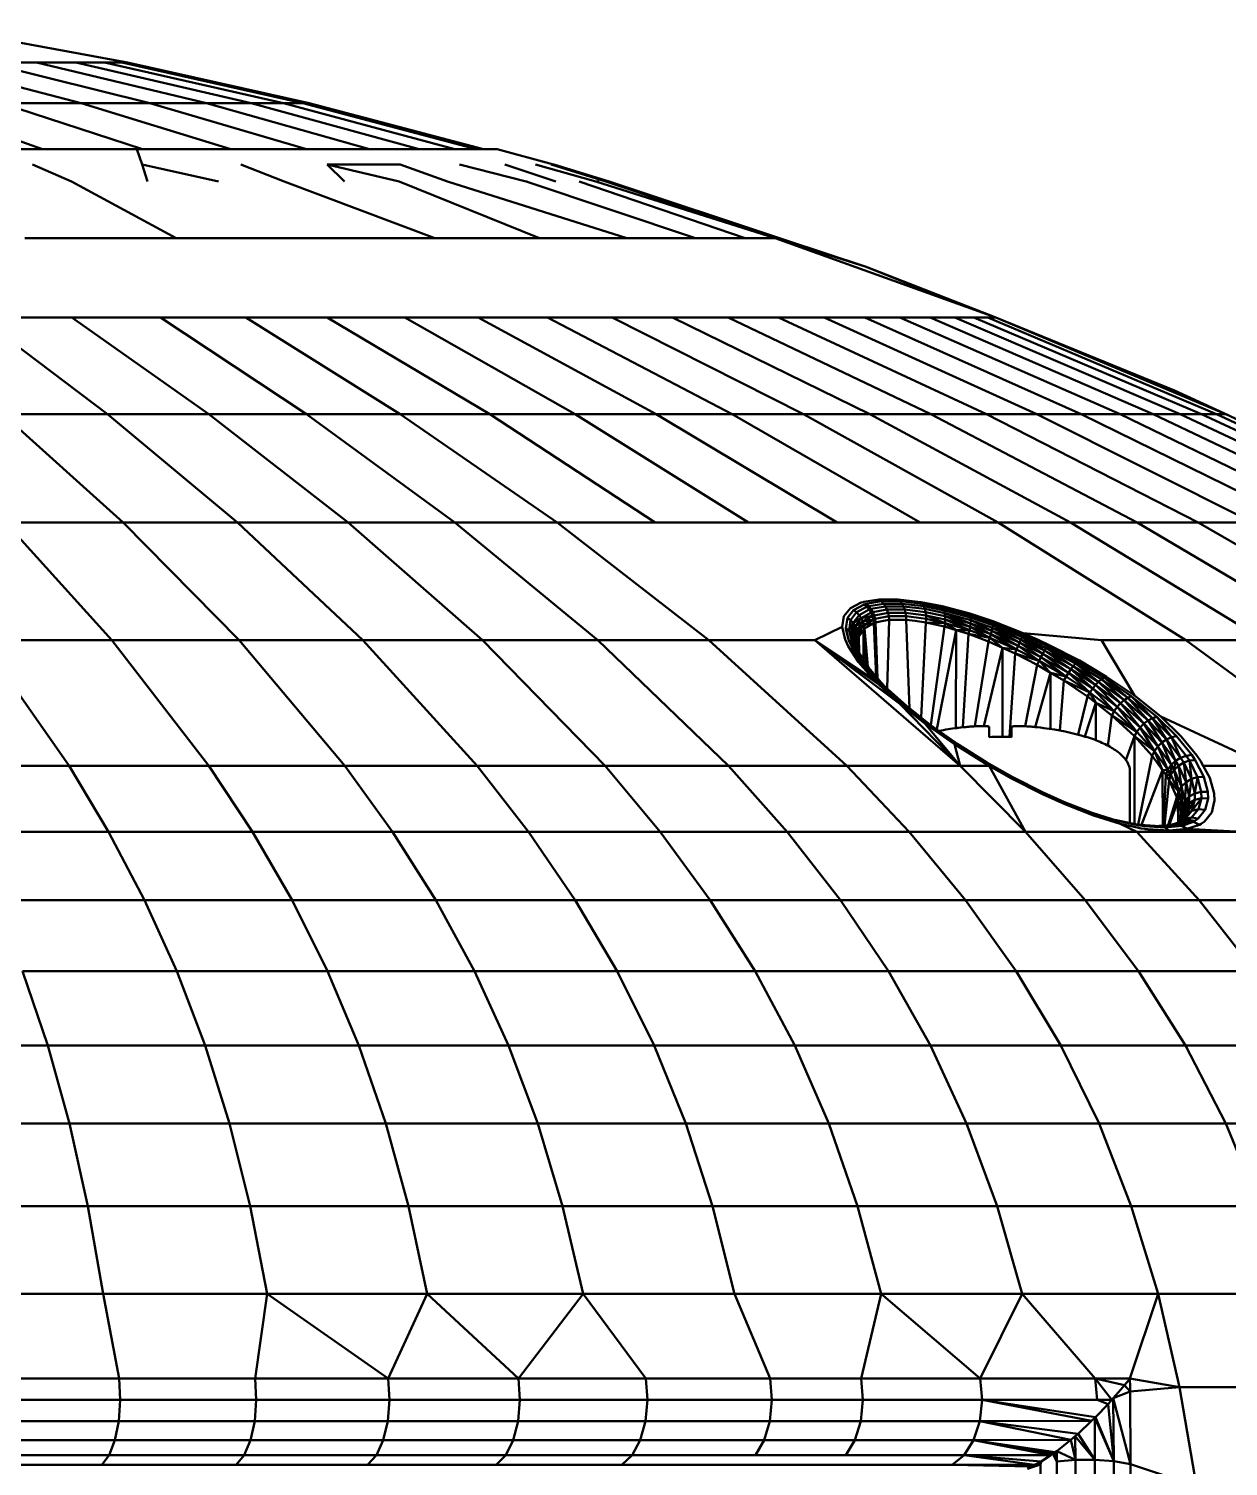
# Model space of a CAD drawing. Header units: millimetres. Extents: x -232 to 1390, y -69 to 653.
# Drawn here: x 197.39 to 223.31, y 518.32 to 549.37 of the extents above; entities that cross this region are included whole.
import ezdxf

# ---------------------------------------------------------------- set-up
doc = ezdxf.new("R2010")
doc.units = ezdxf.units.MM
doc.layers.add('Видимый контур (ГОСТ)', color=7, linetype='Continuous', lineweight=50)

msp = doc.modelspace()

# ---------------------------------------------------------------- linework, layer by layer
at = {"layer": 'Видимый контур (ГОСТ)'}
for p, q in [((199.52, 548.643), (195.562, 549.375)), ((198.52, 547.765), (195.148, 548.643)), ((196.461, 548.643), (197.551, 548.643)), ((200.001, 547.765), (196.461, 548.643)), ((197.551, 548.643), (198.407, 548.643)), ((201.229, 547.765), (197.551, 548.643)), ((198.407, 548.643), (199.024, 548.643)), ((202.194, 547.765), (198.407, 548.643)), ((199.024, 548.643), (199.396, 548.643)), ((202.89, 547.765), (199.024, 548.643)), ((199.52, 548.643), (199.396, 548.643)), ((203.309, 547.765), (199.396, 548.643)), ((203.449, 547.765), (199.52, 548.643)), ((197.685, 546.776), (194.851, 547.765)), ((196.799, 547.765), (199.844, 546.777)), ((198.52, 547.765), (196.799, 547.765)), ((200.001, 547.765), (198.52, 547.765)), ((198.52, 547.765), (201.751, 546.776)), ((200.001, 547.765), (203.392, 546.776)), ((201.229, 547.765), (200.001, 547.765)), ((202.194, 547.765), (201.229, 547.765)), ((204.753, 546.776), (201.229, 547.765)), ((202.89, 547.765), (202.194, 547.765)), ((202.194, 547.765), (205.823, 546.776)), ((202.89, 547.765), (206.593, 546.776)), ((203.309, 547.765), (202.89, 547.765)), ((203.449, 547.765), (203.309, 547.765)), ((207.058, 546.776), (203.309, 547.765)), ((207.213, 546.776), (203.449, 547.765)), ((198.629, 546.776), (197.153, 546.777)), ((198.885, 546.776), (198.629, 546.776)), ((199.723, 546.777), (198.885, 546.776)), ((199.819, 546.777), (199.723, 546.777)), ((199.723, 546.777), (199.835, 546.443)), ((200.959, 546.776), (199.819, 546.777)), ((201.019, 546.776), (200.959, 546.776)), ((202.206, 546.776), (201.019, 546.776)), ((202.521, 546.776), (202.206, 546.776)), ((202.763, 546.776), (202.521, 546.776)), ((203.063, 546.776), (202.763, 546.776)), ((204.049, 546.776), (203.063, 546.776)), ((204.286, 546.776), (204.049, 546.776)), ((204.67, 546.776), (204.286, 546.776)), ((204.915, 546.776), (204.67, 546.776)), ((205.512, 546.776), (204.915, 546.776)), ((205.537, 546.776), (205.512, 546.776)), ((206.162, 546.776), (205.537, 546.776)), ((206.237, 546.776), (206.162, 546.776)), ((206.475, 546.776), (206.237, 546.776)), ((206.685, 546.776), (206.475, 546.776)), ((207.008, 546.776), (206.685, 546.776)), ((207.121, 546.776), (207.008, 546.776)), ((207.177, 546.776), (207.121, 546.776)), ((207.304, 546.776), (207.177, 546.776)), ((207.46, 546.776), (207.304, 546.776)), ((207.446, 546.776), (207.447, 546.776)), ((207.471, 546.776), (207.46, 546.776)), ((207.511, 546.776), (207.471, 546.776)), ((208.727, 546.443), (207.511, 546.776)), ((198.308, 546.074), (197.468, 546.443)), ((199.954, 546.074), (199.835, 546.443)), ((199.835, 546.443), (201.49, 546.074)), ((202.91, 546.074), (201.971, 546.443)), ((204.212, 546.074), (203.838, 546.443)), ((205.413, 546.443), (203.838, 546.443)), ((203.838, 546.443), (205.389, 546.074)), ((206.436, 546.074), (205.413, 546.443)), ((208.134, 546.074), (206.693, 546.443)), ((208.776, 546.074), (207.674, 546.443)), ((209.639, 546.074), (208.34, 546.443)), ((209.856, 546.074), (208.678, 546.443)), ((208.735, 546.441), (208.678, 546.443)), ((208.735, 546.441), (208.727, 546.443)), ((209.929, 546.074), (208.735, 546.441)), ((198.308, 546.074), (200.573, 544.85)), ((206.161, 544.85), (202.91, 546.074)), ((205.389, 546.074), (208.428, 544.85)), ((210.314, 544.85), (206.436, 546.074)), ((211.8, 544.85), (208.134, 546.074)), ((208.155, 546.074), (208.134, 546.074)), ((209.279, 546.074), (212.871, 544.85)), ((213.518, 544.85), (209.639, 546.074)), ((209.714, 546.074), (209.639, 546.074)), ((209.856, 546.074), (213.518, 544.85)), ((213.723, 544.816), (209.868, 546.074)), ((209.929, 546.074), (209.868, 546.074)), ((213.723, 544.816), (209.929, 546.074)), ((200.573, 544.85), (197.305, 544.85)), ((203.534, 544.85), (200.573, 544.85)), ((206.161, 544.85), (203.534, 544.85)), ((208.428, 544.85), (206.161, 544.85)), ((210.314, 544.85), (208.428, 544.85)), ((211.8, 544.85), (210.314, 544.85)), ((212.871, 544.85), (211.8, 544.85)), ((213.518, 544.85), (212.871, 544.85)), ((215.485, 544.232), (213.518, 544.85)), ((218.29, 543.136), (213.518, 544.85)), ((215.485, 544.232), (213.723, 544.816)), ((217.603, 543.383), (215.485, 544.232)), ((215.485, 544.232), (218.29, 543.136)), ((199.089, 541.051), (196.327, 543.136)), ((198.316, 543.136), (196.327, 543.136)), ((200.233, 543.136), (198.316, 543.136)), ((201.277, 541.051), (198.316, 543.136)), ((200.233, 543.136), (202.075, 543.136)), ((203.387, 541.051), (200.233, 543.136)), ((205.413, 541.051), (202.075, 543.136)), ((203.836, 543.136), (202.075, 543.136)), ((205.513, 543.136), (203.836, 543.136)), ((207.352, 541.051), (203.836, 543.136)), ((207.102, 543.136), (205.513, 543.136)), ((209.197, 541.051), (205.513, 543.136)), ((210.945, 541.051), (207.102, 543.136)), ((207.102, 543.136), (208.598, 543.136)), ((212.591, 541.051), (208.598, 543.136)), ((208.598, 543.136), (209.999, 543.136)), ((214.132, 541.051), (209.999, 543.136)), ((211.3, 543.136), (209.999, 543.136)), ((212.499, 543.136), (211.3, 543.136)), ((215.564, 541.051), (211.3, 543.136)), ((216.883, 541.051), (212.499, 543.136)), ((212.499, 543.136), (213.592, 543.136)), ((218.086, 541.051), (213.592, 543.136)), ((213.592, 543.136), (214.578, 543.136)), ((215.453, 543.136), (214.578, 543.136)), ((219.171, 541.051), (214.578, 543.136)), ((216.216, 543.136), (215.453, 543.136)), ((220.134, 541.051), (215.453, 543.136)), ((220.973, 541.051), (216.216, 543.136)), ((216.216, 543.136), (216.865, 543.136)), ((221.687, 541.051), (216.865, 543.136)), ((216.865, 543.136), (217.398, 543.136)), ((222.274, 541.051), (217.398, 543.136)), ((217.814, 543.136), (217.398, 543.136)), ((218.111, 543.136), (217.814, 543.136)), ((222.731, 541.051), (217.814, 543.136)), ((218.111, 543.136), (218.29, 543.136)), ((223.059, 541.051), (218.111, 543.136)), ((222.149, 541.561), (218.29, 543.136)), ((218.29, 543.136), (223.256, 541.051)), ((218.29, 543.136), (218.29, 543.136)), ((218.29, 543.136), (218.29, 543.136)), ((223.31, 541.027), (222.149, 541.561)), ((199.428, 538.705), (196.828, 541.051)), ((196.828, 541.051), (199.089, 541.051)), ((201.899, 538.705), (199.089, 541.051)), ((201.277, 541.051), (199.089, 541.051)), ((203.387, 541.051), (201.277, 541.051)), ((204.29, 538.705), (201.277, 541.051)), ((206.595, 538.705), (203.387, 541.051)), ((203.387, 541.051), (205.413, 541.051)), ((205.413, 541.051), (207.352, 541.051)), ((208.81, 538.705), (205.413, 541.051)), ((210.928, 538.705), (207.352, 541.051)), ((209.197, 541.051), (207.352, 541.051)), ((210.945, 541.051), (209.197, 541.051)), ((212.945, 538.705), (209.197, 541.051)), ((214.855, 538.705), (210.945, 541.051)), ((210.945, 541.051), (212.591, 541.051)), ((216.654, 538.705), (212.591, 541.051)), ((212.591, 541.051), (214.132, 541.051)), ((218.338, 538.705), (214.132, 541.051)), ((215.564, 541.051), (214.132, 541.051)), ((216.883, 541.051), (215.564, 541.051)), ((219.902, 538.705), (215.564, 541.051)), ((221.344, 538.705), (216.883, 541.051)), ((216.883, 541.051), (218.086, 541.051)), ((218.086, 541.051), (219.171, 541.051)), ((222.659, 538.705), (218.086, 541.051)), ((223.844, 538.705), (219.171, 541.051)), ((220.134, 541.051), (219.171, 541.051)), ((220.973, 541.051), (220.134, 541.051)), ((224.896, 538.705), (220.134, 541.051)), ((225.814, 538.705), (220.973, 541.051)), ((220.973, 541.051), (221.687, 541.051)), ((226.594, 538.705), (221.687, 541.051)), ((221.687, 541.051), (222.274, 541.051)), ((227.235, 538.705), (222.274, 541.051)), ((222.731, 541.051), (222.274, 541.051)), ((223.059, 541.051), (222.731, 541.051)), ((227.734, 538.705), (222.731, 541.051)), ((228.092, 538.705), (223.059, 541.051)), ((223.059, 541.051), (223.256, 541.051)), ((223.256, 541.051), (228.307, 538.705)), ((223.31, 541.027), (223.256, 541.051)), ((223.31, 541.027), (223.31, 541.027)), ((199.182, 536.165), (196.884, 538.705)), ((196.884, 538.705), (199.428, 538.705)), ((201.935, 536.165), (199.428, 538.705)), ((199.428, 538.705), (201.899, 538.705)), ((204.608, 536.165), (201.899, 538.705)), ((204.29, 538.705), (201.899, 538.705)), ((206.595, 538.705), (204.29, 538.705)), ((207.194, 536.165), (204.29, 538.705)), ((209.688, 536.165), (206.595, 538.705)), ((206.595, 538.705), (208.81, 538.705)), ((212.084, 536.165), (208.81, 538.705)), ((208.81, 538.705), (210.928, 538.705)), ((212.945, 538.705), (210.928, 538.705)), ((214.855, 538.705), (212.945, 538.705)), ((214.855, 538.705), (216.654, 538.705)), ((216.654, 538.705), (218.338, 538.705)), ((222.391, 536.165), (218.338, 538.705)), ((219.902, 538.705), (218.338, 538.705)), ((221.344, 538.705), (219.902, 538.705)), ((224.084, 536.165), (219.902, 538.705)), ((225.643, 536.165), (221.344, 538.705)), ((221.344, 538.705), (222.659, 538.705)), ((227.066, 536.165), (222.659, 538.705)), ((222.659, 538.705), (223.844, 538.705)), ((215.379, 536.977), (215.143, 536.856)), ((215.213, 536.817), (215.442, 536.937)), ((215.421, 536.99), (215.379, 536.977)), ((215.433, 536.992), (215.421, 536.99)), ((215.758, 537.047), (215.433, 536.992)), ((215.442, 536.937), (215.483, 536.949)), ((215.442, 536.937), (215.499, 536.886)), ((215.483, 536.949), (215.812, 537.006)), ((215.483, 536.949), (215.539, 536.899)), ((215.539, 536.899), (215.86, 536.955)), ((216.178, 537.048), (215.758, 537.047)), ((215.812, 537.006), (215.86, 536.955)), ((215.812, 537.006), (216.222, 537.006)), ((215.86, 536.955), (215.901, 536.896)), ((215.86, 536.955), (216.261, 536.955)), ((216.667, 536.991), (216.178, 537.048)), ((216.222, 537.006), (216.261, 536.955)), ((216.222, 537.006), (216.701, 536.951)), ((216.261, 536.955), (216.294, 536.896)), ((216.261, 536.955), (216.73, 536.9)), ((217.129, 536.9), (216.667, 536.991)), ((216.701, 536.951), (216.73, 536.9)), ((216.701, 536.951), (217.154, 536.86)), ((215.004, 536.683), (214.964, 536.455)), ((215.143, 536.856), (215.004, 536.683)), ((215.043, 536.42), (215.079, 536.646)), ((215.079, 536.646), (215.213, 536.817)), ((215.079, 536.646), (215.147, 536.598)), ((215.147, 536.598), (215.276, 536.768)), ((215.206, 536.539), (215.331, 536.709)), ((215.377, 536.643), (215.206, 536.539)), ((215.213, 536.817), (215.276, 536.768)), ((215.254, 536.473), (215.377, 536.643)), ((215.276, 536.768), (215.499, 536.886)), ((215.276, 536.768), (215.331, 536.709)), ((215.331, 536.709), (215.548, 536.827)), ((215.331, 536.709), (215.377, 536.643)), ((215.377, 536.643), (215.59, 536.761)), ((215.621, 536.689), (215.377, 536.643)), ((215.377, 536.643), (215.412, 536.57)), ((215.412, 536.57), (215.621, 536.689)), ((215.499, 536.886), (215.539, 536.899)), ((215.499, 536.886), (215.548, 536.827)), ((215.539, 536.899), (215.587, 536.84)), ((215.548, 536.827), (215.587, 536.84)), ((215.548, 536.827), (215.59, 536.761)), ((215.587, 536.84), (215.901, 536.896)), ((215.587, 536.84), (215.628, 536.774)), ((215.59, 536.761), (215.628, 536.774)), ((215.59, 536.761), (215.621, 536.689)), ((215.621, 536.689), (215.659, 536.702)), ((215.621, 536.689), (215.643, 536.614)), ((215.628, 536.774), (215.935, 536.829)), ((215.628, 536.774), (215.659, 536.702)), ((215.643, 536.614), (215.68, 536.626)), ((215.659, 536.702), (215.96, 536.758)), ((215.659, 536.702), (215.68, 536.626)), ((215.977, 536.683), (215.68, 536.626)), ((215.68, 536.626), (215.69, 536.549)), ((215.901, 536.896), (215.935, 536.829)), ((215.901, 536.896), (216.294, 536.896)), ((215.935, 536.829), (216.32, 536.83)), ((215.935, 536.829), (215.96, 536.758)), ((215.96, 536.758), (215.977, 536.683)), ((215.96, 536.758), (216.338, 536.758)), ((215.977, 536.683), (215.984, 536.606)), ((215.977, 536.683), (216.348, 536.683)), ((216.294, 536.896), (216.32, 536.83)), ((216.294, 536.896), (216.753, 536.841)), ((216.32, 536.83), (216.338, 536.758)), ((216.32, 536.83), (216.769, 536.775)), ((216.338, 536.758), (216.348, 536.683)), ((216.338, 536.758), (216.778, 536.703)), ((216.781, 536.628), (216.348, 536.683)), ((216.348, 536.683), (216.35, 536.606)), ((216.73, 536.9), (216.753, 536.841)), ((216.73, 536.9), (217.173, 536.81)), ((216.753, 536.841), (216.769, 536.775)), ((216.753, 536.841), (217.186, 536.751)), ((216.769, 536.775), (216.778, 536.703)), ((216.769, 536.775), (217.194, 536.685)), ((216.781, 536.628), (216.776, 536.55)), ((216.778, 536.703), (216.781, 536.628)), ((217.19, 536.537), (216.778, 536.703)), ((216.778, 536.703), (217.195, 536.613)), ((217.19, 536.537), (216.781, 536.628)), ((217.723, 536.74), (217.129, 536.9)), ((217.154, 536.86), (217.173, 536.81)), ((217.154, 536.86), (217.736, 536.702)), ((217.173, 536.81), (217.186, 536.751)), ((217.173, 536.81), (217.743, 536.653)), ((217.186, 536.751), (217.194, 536.685)), ((217.74, 536.528), (217.186, 536.751)), ((217.186, 536.751), (217.744, 536.595)), ((217.194, 536.685), (217.195, 536.613)), ((217.73, 536.456), (217.194, 536.685)), ((217.194, 536.685), (217.74, 536.528)), ((217.896, 536.682), (217.723, 536.74)), ((217.736, 536.702), (217.743, 536.653)), ((217.736, 536.702), (218.225, 536.538)), ((217.743, 536.653), (217.744, 536.595)), ((217.743, 536.653), (218.221, 536.491)), ((218.223, 536.574), (217.896, 536.682)), ((214.964, 536.455), (214.375, 536.165)), ((214.964, 536.455), (215.029, 536.181)), ((215.11, 536.15), (215.043, 536.42)), ((215.043, 536.42), (215.114, 536.374)), ((215.114, 536.374), (215.147, 536.598)), ((215.206, 536.539), (215.114, 536.374)), ((215.183, 536.106), (215.114, 536.374)), ((215.114, 536.374), (215.175, 536.316)), ((215.147, 536.598), (215.206, 536.539)), ((215.175, 536.316), (215.206, 536.539)), ((215.254, 536.473), (215.175, 536.316)), ((215.244, 536.049), (215.175, 536.316)), ((215.175, 536.316), (215.183, 536.106)), ((215.175, 536.316), (215.225, 536.25)), ((215.206, 536.539), (215.254, 536.473)), ((215.225, 536.25), (215.254, 536.473)), ((215.291, 536.4), (215.225, 536.25)), ((215.412, 536.57), (215.254, 536.473)), ((215.254, 536.473), (215.291, 536.4)), ((215.261, 536.176), (215.291, 536.4)), ((215.315, 536.323), (215.261, 536.176)), ((215.283, 536.097), (215.315, 536.323)), ((215.291, 536.4), (215.412, 536.57)), ((215.436, 536.494), (215.291, 536.4)), ((215.291, 536.4), (215.315, 536.323)), ((215.436, 536.494), (215.315, 536.323)), ((215.426, 536.385), (215.315, 536.323)), ((215.315, 536.323), (215.325, 536.244)), ((215.426, 536.385), (215.325, 536.244)), ((215.643, 536.614), (215.412, 536.57)), ((215.412, 536.57), (215.436, 536.494)), ((215.425, 535.739), (215.426, 536.385)), ((215.447, 536.416), (215.426, 536.385)), ((215.426, 536.385), (215.495, 535.631)), ((215.436, 536.494), (215.643, 536.614)), ((215.653, 536.536), (215.436, 536.494)), ((215.436, 536.494), (215.447, 536.416)), ((215.653, 536.536), (215.447, 536.416)), ((215.518, 535.595), (215.447, 536.416)), ((215.643, 536.614), (215.653, 536.536)), ((215.69, 536.549), (215.653, 536.536)), ((215.7, 535.379), (215.653, 536.536)), ((215.856, 536.581), (215.69, 536.549)), ((215.69, 536.549), (215.73, 535.346)), ((215.984, 536.606), (215.856, 536.581)), ((215.984, 536.606), (215.941, 535.119)), ((216.35, 536.606), (215.984, 536.606)), ((216.424, 534.691), (216.35, 536.606)), ((216.542, 536.581), (216.35, 536.606)), ((216.776, 536.55), (216.542, 536.581)), ((216.776, 536.55), (216.672, 534.495)), ((217.178, 536.459), (216.776, 536.55)), ((216.776, 536.55), (217.19, 536.537)), ((216.884, 534.329), (217.178, 536.459)), ((217.427, 536.382), (217.01, 534.241)), ((217.19, 536.537), (217.178, 536.459)), ((217.427, 536.382), (217.178, 536.459)), ((217.195, 536.613), (217.19, 536.537)), ((217.716, 536.379), (217.19, 536.537)), ((217.19, 536.537), (217.427, 536.382)), ((217.716, 536.379), (217.195, 536.613)), ((217.195, 536.613), (217.73, 536.456)), ((217.425, 534.266), (217.427, 536.382)), ((217.696, 536.3), (217.427, 536.382)), ((217.427, 536.382), (217.716, 536.379)), ((217.716, 536.379), (217.696, 536.3)), ((217.73, 536.456), (217.716, 536.379)), ((218.157, 536.215), (217.716, 536.379)), ((217.74, 536.528), (217.73, 536.456)), ((218.157, 536.215), (217.73, 536.456)), ((217.73, 536.456), (218.18, 536.293)), ((217.744, 536.595), (217.74, 536.528)), ((218.18, 536.293), (217.74, 536.528)), ((217.74, 536.528), (218.198, 536.367)), ((218.198, 536.367), (217.744, 536.595)), ((217.744, 536.595), (218.212, 536.433)), ((218.198, 536.367), (218.18, 536.293)), ((218.212, 536.433), (218.198, 536.367)), ((218.77, 536.042), (218.198, 536.367)), ((218.198, 536.367), (218.8, 536.116)), ((218.221, 536.491), (218.212, 536.433)), ((218.8, 536.116), (218.212, 536.433)), ((218.212, 536.433), (218.827, 536.182)), ((218.225, 536.538), (218.221, 536.491)), ((218.827, 536.182), (218.221, 536.491)), ((218.221, 536.491), (218.85, 536.239)), ((218.879, 536.318), (218.223, 536.574)), ((218.225, 536.538), (218.867, 536.285)), ((219.218, 536.164), (218.879, 536.318)), ((218.879, 536.318), (220.57, 536.165)), ((199.182, 536.165), (196.356, 536.165)), ((198.257, 533.453), (196.356, 536.165)), ((201.278, 533.453), (199.182, 536.165)), ((199.182, 536.165), (201.935, 536.165)), ((204.22, 533.453), (201.935, 536.165)), ((201.935, 536.165), (204.608, 536.165)), ((207.078, 533.453), (204.608, 536.165)), ((207.194, 536.165), (204.608, 536.165)), ((209.688, 536.165), (207.194, 536.165)), ((209.843, 533.453), (207.194, 536.165)), ((212.509, 533.453), (209.688, 536.165)), ((209.688, 536.165), (212.084, 536.165)), ((212.084, 536.165), (214.375, 536.165)), ((215.07, 533.453), (212.084, 536.165)), ((217.519, 533.453), (214.375, 536.165)), ((214.375, 536.165), (215.759, 535.206)), ((215.644, 535.321), (214.375, 536.165)), ((216.214, 534.793), (214.375, 536.165)), ((215.029, 536.181), (215.037, 536.165)), ((215.037, 536.165), (215.097, 536.034)), ((215.097, 536.034), (215.321, 535.693)), ((215.179, 536.005), (215.11, 536.15)), ((215.11, 536.15), (215.183, 536.106)), ((215.402, 535.669), (215.179, 536.005)), ((215.179, 536.005), (215.252, 535.962)), ((215.252, 535.962), (215.183, 536.106)), ((215.183, 536.106), (215.244, 536.049)), ((215.293, 535.982), (215.225, 536.25)), ((215.225, 536.25), (215.244, 536.049)), ((215.225, 536.25), (215.261, 536.176)), ((215.313, 535.906), (215.244, 536.049)), ((215.244, 536.049), (215.293, 535.982)), ((215.325, 535.913), (215.261, 536.176)), ((215.261, 536.176), (215.293, 535.982)), ((215.261, 536.176), (215.283, 536.097)), ((215.325, 536.244), (215.283, 536.097)), ((215.283, 536.097), (215.326, 535.913)), ((215.325, 536.244), (215.295, 536.047)), ((215.325, 536.244), (215.333, 535.897)), ((217.696, 536.3), (217.574, 534.284)), ((218.131, 536.135), (217.696, 536.3)), ((217.696, 536.3), (218.157, 536.215)), ((217.832, 534.306), (218.131, 536.135)), ((218.433, 536), (218.027, 534.311)), ((218.157, 536.215), (218.131, 536.135)), ((218.433, 536), (218.131, 536.135)), ((218.18, 536.293), (218.157, 536.215)), ((218.433, 536), (218.157, 536.215)), ((218.737, 535.962), (218.157, 536.215)), ((218.737, 535.962), (218.18, 536.293)), ((218.18, 536.293), (218.77, 536.042)), ((218.433, 534.078), (218.433, 536)), ((218.702, 535.88), (218.433, 536)), ((218.433, 536), (218.737, 535.962)), ((218.77, 536.042), (218.737, 535.962)), ((218.8, 536.116), (218.77, 536.042)), ((219.221, 535.717), (218.77, 536.042)), ((218.77, 536.042), (219.262, 535.798)), ((218.827, 536.182), (218.8, 536.116)), ((219.262, 535.798), (218.8, 536.116)), ((218.8, 536.116), (219.303, 535.873)), ((218.85, 536.239), (218.827, 536.182)), ((219.303, 535.873), (218.827, 536.182)), ((218.827, 536.182), (219.341, 535.94)), ((218.867, 536.285), (218.85, 536.239)), ((219.341, 535.94), (218.85, 536.239)), ((218.85, 536.239), (219.375, 535.996)), ((218.867, 536.285), (219.405, 536.04)), ((219.428, 536.069), (219.218, 536.164)), ((219.375, 535.996), (219.341, 535.94)), ((219.405, 536.04), (219.375, 535.996)), ((219.96, 535.606), (219.375, 535.996)), ((219.375, 535.996), (220.009, 535.661)), ((220.009, 535.661), (219.405, 536.04)), ((219.405, 536.04), (220.054, 535.702)), ((220.093, 535.726), (219.428, 536.069)), ((220.57, 536.165), (222.391, 536.165)), ((220.57, 536.165), (221.282, 534.97)), ((226.088, 533.453), (222.391, 536.165)), ((224.084, 536.165), (222.391, 536.165)), ((215.473, 535.629), (215.252, 535.962)), ((215.252, 535.962), (215.402, 535.669)), ((215.252, 535.962), (215.313, 535.906)), ((215.36, 535.839), (215.293, 535.982)), ((215.293, 535.982), (215.313, 535.906)), ((215.532, 535.574), (215.313, 535.906)), ((215.313, 535.906), (215.473, 535.629)), ((215.313, 535.906), (215.36, 535.839)), ((215.321, 535.693), (215.644, 535.321)), ((215.36, 535.839), (215.532, 535.574)), ((218.702, 535.88), (218.583, 534.076)), ((218.737, 535.962), (218.702, 535.88)), ((219.18, 535.634), (218.702, 535.88)), ((218.702, 535.88), (219.221, 535.717)), ((219.221, 535.717), (218.737, 535.962)), ((219.221, 535.717), (219.18, 535.634)), ((219.262, 535.798), (219.221, 535.717)), ((219.47, 535.463), (219.221, 535.717)), ((219.806, 535.379), (219.221, 535.717)), ((219.303, 535.873), (219.262, 535.798)), ((219.806, 535.379), (219.262, 535.798)), ((219.262, 535.798), (219.856, 535.462)), ((219.341, 535.94), (219.303, 535.873)), ((219.856, 535.462), (219.303, 535.873)), ((219.303, 535.873), (219.908, 535.539)), ((219.908, 535.539), (219.341, 535.94)), ((219.341, 535.94), (219.96, 535.606)), ((220.054, 535.702), (220.009, 535.661)), ((220.054, 535.702), (220.629, 535.358)), ((220.682, 535.378), (220.093, 535.726)), ((215.724, 535.302), (215.402, 535.669)), ((215.402, 535.669), (215.473, 535.629)), ((215.792, 535.266), (215.473, 535.629)), ((215.473, 535.629), (215.724, 535.302)), ((215.473, 535.629), (215.532, 535.574)), ((215.845, 535.212), (215.532, 535.574)), ((215.532, 535.574), (215.792, 535.266)), ((218.922, 534.307), (219.18, 535.634)), ((219.47, 535.463), (219.138, 534.29)), ((219.47, 535.463), (219.18, 535.634)), ((219.471, 534.248), (219.47, 535.463)), ((219.759, 535.293), (219.47, 535.463)), ((219.47, 535.463), (219.806, 535.379)), ((219.806, 535.379), (219.759, 535.293)), ((219.856, 535.462), (219.806, 535.379)), ((220.322, 535.036), (219.806, 535.379)), ((219.908, 535.539), (219.856, 535.462)), ((220.322, 535.036), (219.856, 535.462)), ((219.856, 535.462), (220.38, 535.122)), ((219.96, 535.606), (219.908, 535.539)), ((220.38, 535.122), (219.908, 535.539)), ((219.908, 535.539), (220.443, 535.2)), ((220.009, 535.661), (219.96, 535.606)), ((220.443, 535.2), (219.96, 535.606)), ((219.96, 535.606), (220.507, 535.267)), ((220.507, 535.267), (220.009, 535.661)), ((220.009, 535.661), (220.57, 535.321)), ((221.282, 534.97), (220.682, 535.378)), ((215.644, 535.321), (215.759, 535.206)), ((215.837, 535.189), (215.724, 535.302)), ((215.724, 535.302), (215.792, 535.266)), ((215.759, 535.206), (216.214, 534.793)), ((215.903, 535.153), (215.792, 535.266)), ((215.792, 535.266), (215.845, 535.212)), ((216.287, 534.783), (215.837, 535.189)), ((215.837, 535.189), (215.903, 535.153)), ((215.845, 535.212), (215.903, 535.153)), ((216.347, 534.752), (215.903, 535.153)), ((215.903, 535.153), (216.287, 534.783)), ((219.759, 535.293), (219.67, 534.215)), ((220.271, 534.946), (219.759, 535.293)), ((219.759, 535.293), (220.322, 535.036)), ((220.38, 535.122), (220.322, 535.036)), ((220.443, 535.2), (220.38, 535.122)), ((220.845, 534.635), (220.38, 535.122)), ((220.38, 535.122), (220.91, 534.724)), ((220.507, 535.267), (220.443, 535.2)), ((220.91, 534.724), (220.443, 535.2)), ((220.443, 535.2), (220.982, 534.805)), ((220.57, 535.321), (220.507, 535.267)), ((220.982, 534.805), (220.507, 535.267)), ((220.507, 535.267), (221.06, 534.872)), ((220.629, 535.358), (220.57, 535.321)), ((221.06, 534.872), (220.57, 535.321)), ((220.57, 535.321), (221.138, 534.924)), ((221.138, 534.924), (220.629, 535.358)), ((220.629, 535.358), (221.213, 534.957)), ((216.214, 534.793), (216.752, 534.368)), ((217.519, 533.453), (216.214, 534.793)), ((216.817, 534.366), (216.287, 534.783)), ((216.287, 534.783), (216.347, 534.752)), ((216.868, 534.341), (216.347, 534.752)), ((216.347, 534.752), (216.817, 534.366)), ((220.271, 534.946), (220.063, 534.126)), ((220.447, 534.81), (220.212, 534.083)), ((220.322, 535.036), (220.271, 534.946)), ((220.447, 534.81), (220.271, 534.946)), ((220.845, 534.635), (220.322, 535.036)), ((220.322, 535.036), (220.447, 534.81)), ((220.449, 534.006), (220.447, 534.81)), ((220.792, 534.542), (220.447, 534.81)), ((220.447, 534.81), (220.845, 534.635)), ((220.982, 534.805), (220.91, 534.724)), ((221.06, 534.872), (220.982, 534.805)), ((221.407, 534.282), (220.982, 534.805)), ((220.982, 534.805), (221.489, 534.365)), ((221.138, 534.924), (221.06, 534.872)), ((221.489, 534.365), (221.06, 534.872)), ((221.06, 534.872), (221.579, 534.433)), ((221.213, 534.957), (221.138, 534.924)), ((221.579, 534.433), (221.138, 534.924)), ((221.138, 534.924), (221.673, 534.482)), ((221.673, 534.482), (221.213, 534.957)), ((221.213, 534.957), (221.765, 534.51)), ((221.85, 534.515), (221.282, 534.97)), ((220.792, 534.542), (220.711, 533.887)), ((220.845, 534.635), (220.792, 534.542)), ((221.285, 534.09), (220.792, 534.542)), ((220.792, 534.542), (221.338, 534.189)), ((220.91, 534.724), (220.845, 534.635)), ((221.338, 534.189), (220.845, 534.635)), ((221.338, 534.189), (220.91, 534.724)), ((220.91, 534.724), (221.407, 534.282)), ((221.673, 534.482), (221.579, 534.433)), ((221.765, 534.51), (221.673, 534.482)), ((221.977, 534.024), (221.673, 534.482)), ((221.673, 534.482), (222.084, 534.07)), ((222.084, 534.07), (221.765, 534.51)), ((221.765, 534.51), (222.191, 534.092)), ((222.291, 534.088), (221.85, 534.515)), ((224.141, 533.453), (221.85, 534.515)), ((216.752, 534.368), (217.394, 533.919)), ((217.519, 533.453), (216.752, 534.368)), ((217.448, 533.926), (216.817, 534.366)), ((216.817, 534.366), (216.868, 534.341)), ((217.486, 533.907), (216.868, 534.341)), ((216.868, 534.341), (217.448, 533.926)), ((218.143, 534.292), (218.143, 534.074)), ((221.338, 534.189), (221.285, 534.09)), ((221.407, 534.282), (221.338, 534.189)), ((221.716, 533.772), (221.338, 534.189)), ((221.489, 534.365), (221.407, 534.282)), ((221.716, 533.772), (221.407, 534.282)), ((221.407, 534.282), (221.787, 533.87)), ((221.579, 534.433), (221.489, 534.365)), ((221.787, 533.87), (221.489, 534.365)), ((221.489, 534.365), (221.876, 533.956)), ((221.876, 533.956), (221.579, 534.433)), ((221.579, 534.433), (221.977, 534.024)), ((217.394, 533.919), (218.05, 533.507)), ((217.519, 533.453), (217.394, 533.919)), ((218.091, 533.525), (217.448, 533.926)), ((217.448, 533.926), (217.486, 533.907)), ((218.115, 533.512), (217.486, 533.907)), ((221.285, 534.09), (221.099, 533.577)), ((221.285, 534.09), (221.099, 533.577)), ((221.285, 532.195), (221.285, 534.09)), ((221.285, 534.09), (221.285, 534.09)), ((221.667, 533.668), (221.285, 534.09)), ((221.285, 534.09), (221.716, 533.772)), ((221.787, 533.87), (221.716, 533.772)), ((221.876, 533.956), (221.787, 533.87)), ((222.007, 533.367), (221.787, 533.87)), ((221.787, 533.87), (222.077, 533.47)), ((221.977, 534.024), (221.876, 533.956)), ((222.077, 533.47), (221.876, 533.956)), ((221.876, 533.956), (222.171, 533.559)), ((222.084, 534.07), (221.977, 534.024)), ((222.171, 533.559), (221.977, 534.024)), ((221.977, 534.024), (222.281, 533.627)), ((222.191, 534.092), (222.084, 534.07)), ((222.281, 533.627), (222.084, 534.07)), ((222.084, 534.07), (222.4, 533.671)), ((222.191, 534.092), (222.52, 533.686)), ((222.634, 533.673), (222.291, 534.088)), ((218.652, 533.208), (218.091, 533.525)), ((218.091, 533.525), (218.115, 533.512)), ((218.115, 533.512), (218.652, 533.208)), ((221.667, 533.668), (221.364, 532.184)), ((221.667, 533.668), (221.716, 533.772)), ((221.889, 533.36), (221.667, 533.668)), ((221.889, 533.36), (221.716, 533.772)), ((222.007, 533.367), (221.716, 533.772)), ((222.171, 533.559), (222.077, 533.47)), ((222.141, 533.363), (222.171, 533.559)), ((222.281, 533.627), (222.171, 533.559)), ((222.171, 533.559), (222.235, 533.453)), ((222.347, 533.521), (222.235, 533.453)), ((222.4, 533.671), (222.281, 533.627)), ((222.281, 533.627), (222.347, 533.521)), ((222.47, 533.564), (222.347, 533.521)), ((222.399, 533.102), (222.347, 533.521)), ((222.347, 533.521), (222.517, 533.171)), ((222.52, 533.686), (222.4, 533.671)), ((222.4, 533.671), (222.47, 533.564)), ((222.594, 533.577), (222.47, 533.564)), ((222.517, 533.171), (222.47, 533.564)), ((222.47, 533.564), (222.649, 533.21)), ((222.52, 533.686), (222.594, 533.577)), ((222.594, 533.577), (222.783, 533.216)), ((222.71, 533.561), (222.634, 533.673)), ((222.769, 533.452), (222.71, 533.561)), ((198.257, 533.453), (195.165, 533.453)), ((201.278, 533.453), (198.257, 533.453)), ((199.111, 532.029), (198.257, 533.453)), ((202.219, 532.029), (201.278, 533.453)), ((201.278, 533.453), (204.22, 533.453)), ((205.247, 532.029), (204.22, 533.453)), ((204.22, 533.453), (207.078, 533.453)), ((209.843, 533.453), (207.078, 533.453)), ((208.187, 532.029), (207.078, 533.453)), ((212.509, 533.453), (209.843, 533.453)), ((211.032, 532.029), (209.843, 533.453)), ((213.776, 532.029), (212.509, 533.453)), ((212.509, 533.453), (215.07, 533.453)), ((215.07, 533.453), (217.519, 533.453)), ((216.411, 532.029), (215.07, 533.453)), ((218.931, 532.029), (217.519, 533.453)), ((217.519, 533.453), (218.146, 533.453)), ((218.05, 533.507), (218.146, 533.453)), ((218.146, 533.453), (218.625, 533.181)), ((218.146, 533.453), (218.931, 532.029)), ((219.307, 532.876), (218.652, 533.208)), ((221.185, 533.33), (221.185, 532.214)), ((221.889, 533.36), (221.432, 532.176)), ((221.889, 533.36), (222.007, 533.367)), ((221.895, 532.159), (221.889, 533.36)), ((221.964, 533.256), (221.889, 533.36)), ((221.964, 533.256), (221.914, 532.161)), ((222.007, 533.367), (221.964, 533.256)), ((221.964, 533.256), (222.071, 533.258)), ((222.03, 533.145), (221.964, 533.256)), ((222.077, 533.47), (222.007, 533.367)), ((222.071, 533.258), (222.007, 533.367)), ((222.071, 533.258), (222.03, 533.145)), ((222.071, 533.258), (222.077, 533.47)), ((222.141, 533.363), (222.071, 533.258)), ((222.071, 533.258), (222.235, 532.897)), ((222.077, 533.47), (222.141, 533.363)), ((222.235, 533.453), (222.141, 533.363)), ((222.235, 532.897), (222.141, 533.363)), ((222.141, 533.363), (222.302, 533.008)), ((222.302, 533.008), (222.235, 533.453)), ((222.235, 533.453), (222.399, 533.102)), ((222.649, 533.21), (222.517, 533.171)), ((222.59, 532.856), (222.649, 533.21)), ((222.783, 533.216), (222.649, 533.21)), ((222.649, 533.21), (222.728, 532.892)), ((224.141, 533.453), (222.769, 533.452)), ((222.911, 533.19), (222.769, 533.452)), ((222.783, 533.216), (222.871, 532.891)), ((218.625, 533.181), (219.299, 532.838)), ((221.933, 532.163), (222.03, 533.145)), ((222.202, 532.777), (222.03, 533.145)), ((222.235, 532.897), (222.03, 533.145)), ((222.202, 532.777), (222.235, 532.897)), ((222.235, 532.897), (222.224, 532.687)), ((222.302, 533.008), (222.235, 532.897)), ((222.307, 532.572), (222.235, 532.897)), ((222.399, 533.102), (222.302, 533.008)), ((222.307, 532.572), (222.302, 533.008)), ((222.302, 533.008), (222.37, 532.69)), ((222.37, 532.69), (222.399, 533.102)), ((222.517, 533.171), (222.399, 533.102)), ((222.399, 533.102), (222.467, 532.787)), ((222.467, 532.787), (222.517, 533.171)), ((222.517, 533.171), (222.59, 532.856)), ((222.728, 532.892), (222.59, 532.856)), ((222.871, 532.891), (222.728, 532.892)), ((222.728, 532.892), (222.73, 532.75)), ((222.871, 532.891), (222.876, 532.745)), ((223.006, 532.853), (222.911, 533.19)), ((219.299, 532.838), (219.778, 532.622)), ((219.77, 532.668), (219.307, 532.876)), ((220.369, 532.434), (219.77, 532.668)), ((219.778, 532.622), (220.4, 532.378)), ((222.013, 532.17), (222.202, 532.777)), ((222.224, 532.687), (222.035, 532.171)), ((222.224, 532.687), (222.202, 532.777)), ((222.229, 532.225), (222.224, 532.687)), ((222.283, 532.444), (222.224, 532.687)), ((222.224, 532.687), (222.307, 532.572)), ((222.304, 532.31), (222.466, 532.647)), ((222.37, 532.69), (222.307, 532.572)), ((222.309, 532.427), (222.37, 532.69)), ((222.369, 532.547), (222.467, 532.787)), ((222.37, 532.69), (222.369, 532.547)), ((222.466, 532.647), (222.369, 532.547)), ((222.467, 532.787), (222.37, 532.69)), ((222.398, 532.413), (222.589, 532.716)), ((222.466, 532.647), (222.398, 532.413)), ((222.467, 532.787), (222.466, 532.647)), ((222.589, 532.716), (222.466, 532.647)), ((222.59, 532.856), (222.467, 532.787)), ((222.523, 532.483), (222.73, 532.75)), ((222.589, 532.716), (222.523, 532.483)), ((222.59, 532.856), (222.589, 532.716)), ((222.73, 532.75), (222.589, 532.716)), ((222.73, 532.75), (222.665, 532.513)), ((222.876, 532.745), (222.73, 532.75)), ((222.876, 532.745), (222.813, 532.501)), ((222.953, 532.447), (222.993, 532.612)), ((222.993, 532.612), (223.014, 532.701)), ((223.014, 532.701), (223.006, 532.853)), ((220.916, 532.264), (220.369, 532.434)), ((220.4, 532.378), (220.971, 532.198)), ((220.858, 532.282), (221.268, 532.197)), ((222.304, 532.31), (222.239, 532.229)), ((222.246, 532.231), (222.398, 532.413)), ((222.254, 532.237), (222.523, 532.483)), ((222.398, 532.413), (222.254, 532.237)), ((222.376, 532.307), (222.254, 532.237)), ((222.268, 532.265), (222.309, 532.427)), ((222.283, 532.444), (222.27, 532.273)), ((222.28, 532.28), (222.369, 532.547)), ((222.282, 532.243), (222.447, 532.284)), ((222.307, 532.572), (222.283, 532.444)), ((222.287, 532.341), (222.283, 532.444)), ((222.309, 532.427), (222.283, 532.444)), ((222.369, 532.547), (222.304, 532.31)), ((222.398, 532.413), (222.304, 532.31)), ((222.307, 532.572), (222.309, 532.427)), ((222.308, 532.259), (222.376, 532.307)), ((222.308, 532.259), (222.447, 532.284)), ((222.369, 532.547), (222.309, 532.427)), ((222.523, 532.483), (222.376, 532.307)), ((222.517, 532.334), (222.376, 532.307)), ((222.523, 532.483), (222.398, 532.413)), ((222.447, 532.284), (222.418, 532.265)), ((222.447, 532.284), (222.517, 532.334)), ((222.447, 532.284), (222.591, 532.264)), ((222.665, 532.513), (222.517, 532.334)), ((222.663, 532.315), (222.517, 532.334)), ((222.665, 532.513), (222.523, 532.483)), ((222.591, 532.264), (222.663, 532.315)), ((222.813, 532.501), (222.663, 532.315)), ((222.813, 532.501), (222.665, 532.513)), ((222.8, 532.252), (222.953, 532.447)), ((199.111, 532.029), (195.93, 532.029)), ((202.219, 532.029), (199.111, 532.029)), ((199.889, 530.553), (199.111, 532.029)), ((203.077, 530.553), (202.219, 532.029)), ((202.219, 532.029), (205.247, 532.029)), ((205.247, 532.029), (208.187, 532.029)), ((206.183, 530.553), (205.247, 532.029)), ((209.199, 530.553), (208.187, 532.029)), ((211.032, 532.029), (208.187, 532.029)), ((213.776, 532.029), (211.032, 532.029)), ((212.117, 530.553), (211.032, 532.029)), ((214.931, 530.553), (213.776, 532.029)), ((213.776, 532.029), (216.411, 532.029)), ((216.411, 532.029), (218.931, 532.029)), ((217.633, 530.553), (216.411, 532.029)), ((221.331, 532.029), (218.931, 532.029)), ((220.219, 530.553), (218.931, 532.029)), ((220.971, 532.198), (220.916, 532.264)), ((221.353, 532.168), (220.916, 532.264)), ((221.268, 532.197), (220.916, 532.264)), ((220.971, 532.198), (221.216, 532.146)), ((220.971, 532.198), (221.331, 532.029)), ((221.216, 532.146), (221.425, 532.101)), ((221.353, 532.168), (221.268, 532.197)), ((221.268, 532.197), (221.404, 532.178)), ((221.331, 532.029), (222.034, 532.053)), ((223.604, 532.029), (221.331, 532.029)), ((222.68, 530.553), (221.331, 532.029)), ((221.353, 532.168), (221.493, 532.148)), ((221.404, 532.178), (221.493, 532.148)), ((221.404, 532.178), (221.841, 532.152)), ((221.425, 532.101), (221.569, 532.081)), ((221.493, 532.148), (221.943, 532.12)), ((221.569, 532.081), (222.034, 532.053)), ((222.192, 532.185), (221.819, 532.153)), ((221.819, 532.153), (222.074, 532.175)), ((221.841, 532.152), (222.192, 532.185)), ((221.841, 532.152), (221.943, 532.12)), ((222.31, 532.155), (221.943, 532.12)), ((222.034, 532.053), (221.943, 532.12)), ((222.034, 532.053), (222.418, 532.088)), ((222.034, 532.053), (223.604, 532.029)), ((222.418, 532.265), (222.074, 532.175)), ((222.074, 532.175), (222.282, 532.243)), ((222.074, 532.175), (222.192, 532.185)), ((222.192, 532.185), (222.418, 532.265)), ((222.557, 532.242), (222.192, 532.185)), ((222.192, 532.185), (222.31, 532.155)), ((222.245, 532.231), (222.254, 532.237)), ((222.276, 532.241), (222.308, 532.259)), ((222.282, 532.243), (222.418, 532.265)), ((222.308, 532.259), (222.282, 532.243)), ((222.557, 532.242), (222.31, 532.155)), ((222.418, 532.088), (222.31, 532.155)), ((222.418, 532.265), (222.557, 532.242)), ((222.418, 532.088), (222.688, 532.176)), ((223.604, 532.029), (222.418, 532.088)), ((222.591, 532.264), (222.557, 532.242)), ((222.688, 532.176), (222.557, 532.242)), ((222.688, 532.176), (222.726, 532.198)), ((222.726, 532.198), (222.8, 532.252)), ((199.889, 530.553), (196.626, 530.553)), ((203.077, 530.553), (199.889, 530.553)), ((200.586, 529.017), (199.889, 530.553)), ((203.846, 529.017), (203.077, 530.553)), ((203.077, 530.553), (206.183, 530.553)), ((207.021, 529.017), (206.183, 530.553)), ((206.183, 530.553), (209.199, 530.553)), ((212.117, 530.553), (209.199, 530.553)), ((210.104, 529.017), (209.199, 530.553)), ((214.931, 530.553), (212.117, 530.553)), ((213.088, 529.017), (212.117, 530.553)), ((215.965, 529.017), (214.931, 530.553)), ((214.931, 530.553), (217.633, 530.553)), ((217.633, 530.553), (220.219, 530.553)), ((218.728, 529.017), (217.633, 530.553)), ((222.68, 530.553), (220.219, 530.553)), ((221.371, 529.017), (220.219, 530.553)), ((225.011, 530.553), (222.68, 530.553)), ((223.887, 529.017), (222.68, 530.553)), ((197.798, 527.411), (197.25, 529.017)), ((200.586, 529.017), (197.25, 529.017)), ((203.846, 529.017), (200.586, 529.017)), ((201.198, 527.411), (200.586, 529.017)), ((204.521, 527.411), (203.846, 529.017)), ((203.846, 529.017), (207.021, 529.017)), ((207.021, 529.017), (210.104, 529.017)), ((207.757, 527.411), (207.021, 529.017)), ((210.9, 527.411), (210.104, 529.017)), ((213.088, 529.017), (210.104, 529.017)), ((215.965, 529.017), (213.088, 529.017)), ((213.941, 527.411), (213.088, 529.017)), ((216.873, 527.411), (215.965, 529.017)), ((215.965, 529.017), (218.728, 529.017)), ((218.728, 529.017), (221.371, 529.017)), ((219.689, 527.411), (218.728, 529.017)), ((222.383, 527.411), (221.371, 529.017)), ((223.887, 529.017), (221.371, 529.017)), ((194.327, 527.411), (197.798, 527.411)), ((201.198, 527.411), (197.798, 527.411)), ((198.269, 525.723), (197.798, 527.411)), ((204.521, 527.411), (201.198, 527.411)), ((201.725, 525.723), (201.198, 527.411)), ((205.101, 525.723), (204.521, 527.411)), ((204.521, 527.411), (207.757, 527.411)), ((208.39, 525.723), (207.757, 527.411)), ((207.757, 527.411), (210.9, 527.411)), ((213.941, 527.411), (210.9, 527.411)), ((211.584, 525.723), (210.9, 527.411)), ((216.873, 527.411), (213.941, 527.411)), ((214.675, 525.723), (213.941, 527.411)), ((217.655, 525.723), (216.873, 527.411)), ((216.873, 527.411), (219.689, 527.411)), ((220.517, 525.723), (219.689, 527.411)), ((219.689, 527.411), (222.383, 527.411)), ((224.948, 527.411), (222.383, 527.411)), ((223.255, 525.723), (222.383, 527.411)), ((194.742, 525.723), (198.269, 525.723)), ((201.725, 525.723), (198.269, 525.723)), ((198.667, 523.938), (198.269, 525.723)), ((205.101, 525.723), (201.725, 525.723)), ((202.169, 523.938), (201.725, 525.723)), ((205.591, 523.938), (205.101, 525.723)), ((205.101, 525.723), (208.39, 525.723)), ((208.39, 525.723), (211.584, 525.723)), ((208.925, 523.938), (208.39, 525.723)), ((214.675, 525.723), (211.584, 525.723)), ((212.162, 523.938), (211.584, 525.723)), ((217.655, 525.723), (214.675, 525.723)), ((215.294, 523.938), (214.675, 525.723)), ((218.314, 523.938), (217.655, 525.723)), ((217.655, 525.723), (220.517, 525.723)), ((220.517, 525.723), (223.255, 525.723)), ((221.215, 523.938), (220.517, 525.723)), ((225.861, 525.723), (223.255, 525.723)), ((223.99, 523.938), (223.255, 525.723)), ((195.093, 523.938), (198.667, 523.938)), ((202.169, 523.938), (198.667, 523.938)), ((198.996, 522.043), (198.667, 523.938)), ((205.591, 523.938), (202.169, 523.938)), ((202.537, 522.043), (202.169, 523.938)), ((205.997, 522.043), (205.591, 523.938)), ((205.591, 523.938), (208.925, 523.938)), ((208.925, 523.938), (212.162, 523.938)), ((209.367, 522.043), (208.925, 523.938)), ((215.294, 523.938), (212.162, 523.938)), ((212.639, 522.043), (212.162, 523.938)), ((218.314, 523.938), (215.294, 523.938)), ((215.806, 522.043), (215.294, 523.938)), ((218.859, 522.043), (218.314, 523.938)), ((218.314, 523.938), (221.215, 523.938)), ((221.215, 523.938), (223.99, 523.938)), ((221.792, 522.043), (221.215, 523.938)), ((195.382, 522.043), (198.996, 522.043)), ((198.996, 522.043), (199.338, 520.214)), ((202.537, 522.043), (198.996, 522.043)), ((202.278, 520.214), (202.537, 522.043)), ((205.155, 520.214), (202.537, 522.043)), ((205.997, 522.043), (202.537, 522.043)), ((205.155, 520.214), (205.997, 522.043)), ((205.997, 522.043), (209.367, 522.043)), ((205.997, 522.043), (207.97, 520.214)), ((207.97, 520.214), (209.367, 522.043)), ((209.367, 522.043), (212.639, 522.043)), ((209.367, 522.043), (210.721, 520.214)), ((212.639, 522.043), (213.408, 520.214)), ((215.806, 522.043), (212.639, 522.043)), ((215.376, 520.214), (215.806, 522.043)), ((217.949, 520.214), (215.806, 522.043)), ((218.859, 522.043), (215.806, 522.043)), ((217.949, 520.214), (218.859, 522.043)), ((218.859, 522.043), (221.792, 522.043)), ((218.859, 522.043), (220.436, 520.214)), ((221.792, 522.043), (221.186, 520.214)), ((221.792, 522.043), (224.598, 522.043)), ((222.259, 520.027), (221.792, 522.043)), ((196.338, 520.214), (199.24, 520.214)), ((199.24, 520.214), (199.338, 520.214)), ((199.338, 520.214), (202.278, 520.214)), ((199.363, 519.754), (199.338, 520.214)), ((202.278, 520.214), (202.806, 520.214)), ((202.305, 519.754), (202.278, 520.214)), ((202.806, 520.214), (205.155, 520.214)), ((205.155, 520.214), (206.291, 520.214)), ((205.185, 519.754), (205.155, 520.214)), ((206.291, 520.214), (207.97, 520.214)), ((207.97, 520.214), (209.688, 520.214)), ((208.002, 519.754), (207.97, 520.214)), ((209.688, 520.214), (210.721, 520.214)), ((210.721, 520.214), (212.99, 520.214)), ((210.756, 519.754), (210.721, 520.214)), ((212.99, 520.214), (213.408, 520.214)), ((213.408, 520.214), (215.376, 520.214)), ((213.444, 519.754), (213.408, 520.214)), ((215.376, 520.214), (216.178, 520.214)), ((215.414, 519.754), (215.376, 520.214)), ((216.178, 520.214), (217.949, 520.214)), ((217.949, 520.214), (219.255, 520.214)), ((217.989, 519.754), (217.949, 520.214)), ((219.255, 520.214), (220.436, 520.214)), ((220.436, 520.214), (221.186, 520.214)), ((220.478, 519.754), (220.436, 520.214)), ((220.436, 520.214), (221.071, 520.072)), ((221.182, 520.21), (220.436, 520.214)), ((220.793, 519.754), (220.436, 520.214)), ((221.071, 520.072), (221.182, 520.21)), ((221.182, 520.21), (221.187, 520.027)), ((221.186, 520.214), (222.259, 520.027)), ((220.824, 519.789), (220.99, 519.979)), ((221.188, 519.934), (220.824, 519.789)), ((220.99, 519.979), (221.071, 520.072)), ((221.071, 520.072), (221.188, 519.934)), ((221.187, 520.027), (221.188, 519.934)), ((222.259, 520.027), (221.188, 519.934)), ((221.188, 519.934), (221.198, 518.365)), ((222.259, 520.027), (225.089, 520.027)), ((222.624, 517.888), (222.259, 520.027)), ((196.36, 519.754), (199.363, 519.754)), ((199.363, 519.754), (199.333, 519.296)), ((199.363, 519.754), (202.305, 519.754)), ((202.305, 519.754), (202.272, 519.296)), ((202.305, 519.754), (205.185, 519.754)), ((205.185, 519.754), (205.149, 519.296)), ((205.185, 519.754), (208.002, 519.754)), ((208.002, 519.754), (207.963, 519.296)), ((208.002, 519.754), (210.756, 519.754)), ((210.756, 519.754), (210.714, 519.296)), ((210.756, 519.754), (213.444, 519.754)), ((213.444, 519.754), (213.4, 519.296)), ((213.444, 519.754), (215.414, 519.754)), ((215.414, 519.754), (215.368, 519.296)), ((215.414, 519.754), (217.989, 519.754)), ((217.989, 519.754), (217.941, 519.296)), ((217.989, 519.754), (220.478, 519.754)), ((217.989, 519.754), (220.439, 519.378)), ((220.356, 519.299), (217.989, 519.754)), ((220.444, 519.383), (220.715, 519.664)), ((220.715, 519.664), (220.478, 519.754)), ((220.478, 519.754), (220.793, 519.754)), ((220.715, 519.664), (220.793, 519.754)), ((220.837, 518.43), (220.715, 519.664)), ((220.793, 519.754), (220.824, 519.789)), ((220.824, 519.789), (221.198, 518.365)), ((220.837, 518.43), (220.824, 519.789)), ((196.333, 519.296), (199.333, 519.296)), ((199.333, 519.296), (199.25, 518.884)), ((199.333, 519.296), (202.272, 519.296)), ((202.272, 519.296), (202.181, 518.884)), ((202.272, 519.296), (205.149, 519.296)), ((205.149, 519.296), (205.05, 518.884)), ((205.149, 519.296), (207.963, 519.296)), ((207.963, 519.296), (207.857, 518.884)), ((207.963, 519.296), (210.714, 519.296)), ((210.714, 519.296), (210.601, 518.884)), ((210.714, 519.296), (213.4, 519.296)), ((213.4, 519.296), (213.279, 518.884)), ((213.4, 519.296), (215.368, 519.296)), ((215.368, 519.296), (215.242, 518.884)), ((215.368, 519.296), (217.941, 519.296)), ((217.941, 519.296), (217.808, 518.884)), ((217.941, 519.296), (220.356, 519.299)), ((219.908, 518.889), (217.941, 519.296)), ((220.063, 519.024), (217.941, 519.296)), ((220.063, 519.024), (220.356, 519.299)), ((220.356, 519.299), (220.425, 519.364)), ((220.425, 519.364), (220.439, 519.378)), ((220.425, 519.364), (220.837, 518.43)), ((220.43, 518.462), (220.425, 519.364)), ((220.439, 519.378), (220.444, 519.383)), ((220.837, 518.43), (220.439, 519.378)), ((219.908, 518.889), (220.005, 518.973)), ((220.005, 518.973), (220.063, 519.024)), ((220.005, 518.973), (220.43, 518.462)), ((220.007, 518.46), (220.005, 518.973)), ((220.43, 518.462), (220.063, 519.024)), ((196.258, 518.884), (199.25, 518.884)), ((199.25, 518.884), (199.123, 518.558)), ((199.25, 518.884), (202.181, 518.884)), ((202.181, 518.884), (202.042, 518.558)), ((202.181, 518.884), (205.05, 518.884)), ((205.05, 518.884), (204.899, 518.558)), ((205.05, 518.884), (207.857, 518.884)), ((207.857, 518.884), (207.694, 518.558)), ((207.857, 518.884), (210.601, 518.884)), ((210.601, 518.884), (210.426, 518.558)), ((210.601, 518.884), (213.279, 518.884)), ((213.279, 518.884), (213.093, 518.558)), ((213.279, 518.884), (215.242, 518.884)), ((215.242, 518.884), (215.048, 518.558)), ((215.242, 518.884), (217.808, 518.884)), ((217.808, 518.884), (217.603, 518.558)), ((217.808, 518.884), (219.908, 518.889)), ((217.808, 518.884), (219.568, 518.622)), ((219.478, 518.561), (217.808, 518.884)), ((219.517, 518.586), (217.808, 518.884)), ((219.517, 518.586), (219.568, 518.622)), ((219.568, 518.622), (219.603, 518.65)), ((219.603, 518.424), (219.568, 518.622)), ((219.603, 518.65), (219.908, 518.889)), ((219.603, 518.65), (220.007, 518.46)), ((219.603, 518.424), (219.603, 518.65)), ((220.007, 518.46), (219.908, 518.889)), ((196, 518.349), (198.964, 518.349)), ((196.144, 518.558), (199.123, 518.558)), ((199.123, 518.558), (198.964, 518.349)), ((201.867, 518.349), (198.964, 518.349)), ((199.123, 518.558), (202.042, 518.558)), ((202.042, 518.558), (201.867, 518.349)), ((204.709, 518.349), (201.867, 518.349)), ((202.042, 518.558), (204.899, 518.558)), ((204.899, 518.558), (204.709, 518.349)), ((204.709, 518.349), (207.49, 518.349)), ((204.899, 518.558), (207.694, 518.558)), ((207.694, 518.558), (207.49, 518.349)), ((207.49, 518.349), (210.207, 518.349)), ((207.694, 518.558), (210.426, 518.558)), ((210.426, 518.558), (210.207, 518.349)), ((210.207, 518.349), (212.861, 518.349)), ((210.426, 518.558), (213.093, 518.558)), ((214.805, 518.349), (212.861, 518.349)), ((213.093, 518.558), (215.048, 518.558)), ((217.346, 518.349), (214.805, 518.349)), ((215.048, 518.558), (217.603, 518.558)), ((217.603, 518.558), (217.346, 518.349)), ((217.346, 518.349), (219.123, 518.353)), ((219.036, 518.313), (217.346, 518.349)), ((219.073, 518.328), (217.346, 518.349)), ((217.603, 518.558), (219.478, 518.561)), ((219.123, 518.353), (217.603, 518.558)), ((219.264, 518.424), (217.603, 518.558)), ((218.975, 518.263), (219.249, 518.357)), ((219.073, 518.328), (218.975, 518.263)), ((219.036, 518.313), (219.073, 518.328)), ((219.249, 518.357), (219.073, 518.328)), ((219.073, 518.328), (219.123, 518.353)), ((219.123, 518.353), (219.25, 518.417)), ((219.264, 518.424), (219.249, 518.357)), ((219.252, 516.732), (219.249, 518.357)), ((219.25, 518.417), (219.264, 518.424)), ((219.264, 518.424), (219.478, 518.561)), ((219.478, 518.561), (219.517, 518.586)), ((219.603, 518.424), (219.517, 518.586)), ((219.603, 518.424), (220.007, 518.46)), ((219.606, 516.785), (219.603, 518.424)), ((220.007, 518.46), (220.43, 518.462)), ((220.012, 516.813), (220.007, 518.46)), ((220.436, 516.814), (220.43, 518.462)), ((220.43, 518.462), (220.837, 518.43)), ((220.837, 518.43), (220.844, 516.788)), ((220.837, 518.43), (221.198, 518.365)), ((221.198, 518.365), (222.624, 517.888)), ((221.198, 518.365), (221.2, 517.886))]:
    msp.add_line(p, q, dxfattribs=at)
for centre, major_axis, ratio, start_param, end_param in [((218.386, 528.852), (5.997, -0.009), 0.871575, 1.572513, 1.612763), ((218.384, 528.852), (-5.997, -0.009), 0.871575, 4.710584, 4.711119), ((218.386, 528.852), (5.997, -0.009), 0.871575, 1.532351, 1.572601), ((218.385, 528.852), (-5.997, -0.009), 0.871575, 4.670957, 4.710673), ((217.297, 528.84), (2.946, 5.238), 0.000752, 0.000156, 0.040585)]:
    msp.add_ellipse(centre, major_axis=major_axis, ratio=ratio, start_param=start_param, end_param=end_param, dxfattribs=at)
for points, knots in [([(217.058, 534.207), (217.189, 534.232), (217.321, 534.253), (217.551, 534.282), (217.633, 534.29), (217.71, 534.297), (217.745, 534.3), (217.821, 534.305), (217.857, 534.307), (217.961, 534.312), (218.004, 534.311), (218.062, 534.31), (218.093, 534.308), (218.127, 534.303), (218.136, 534.3), (218.147, 534.291), (218.143, 534.283), (218.143, 534.234), (218.143, 534.171), (218.142, 534.074)], [0.053556, 0.053556, 0.053556, 0.053556, 0.092439, 0.092439, 0.122761, 0.122761, 0.149464, 0.149464, 0.181365, 0.181365, 0.254277, 0.254277, 0.417711, 0.417711, 0.537104, 0.537104, 0.717609, 0.717609, 1.42787, 1.42787, 1.42787, 1.42787]), ([(218.145, 534.074), (218.145, 534.162), (218.145, 534.222), (218.145, 534.279), (218.15, 534.29), (218.137, 534.3), (218.128, 534.303), (218.092, 534.308), (218.058, 534.311), (217.972, 534.312), (217.928, 534.31), (217.85, 534.307), (217.814, 534.305), (217.742, 534.3), (217.707, 534.297), (217.633, 534.29), (217.551, 534.282), (217.319, 534.252), (217.189, 534.232), (217.059, 534.207)], [0.0000368, 0.0000368, 0.0000368, 0.0000368, 0.086923, 0.086923, 0.1250668, 0.1250668, 0.1460642, 0.1460642, 0.1764191, 0.1764191, 0.2041824, 0.2041824, 0.2287879, 0.2287879, 0.2523015, 0.2523015, 0.2766972, 0.2766972, 0.3071548, 0.3071548, 0.3071548, 0.3071548]), ([(218.625, 534.074), (218.625, 534.162), (218.625, 534.222), (218.626, 534.279), (218.621, 534.29), (218.633, 534.3), (218.643, 534.303), (218.679, 534.308), (218.713, 534.311), (218.798, 534.312), (218.843, 534.31), (218.921, 534.307), (218.957, 534.305), (219.028, 534.3), (219.064, 534.297), (219.137, 534.29), (219.219, 534.282), (219.629, 534.23), (219.948, 534.167), (220.241, 534.074)], [0, 0, 0, 0, 0.086923, 0.086923, 0.1250667, 0.1250667, 0.1460642, 0.1460642, 0.1764191, 0.1764191, 0.2041823, 0.2041823, 0.2287878, 0.2287878, 0.2523014, 0.2523014, 0.276697, 0.276697, 0.3493565, 0.3493565, 0.3493565, 0.3493565]), ([(220.243, 534.078), (220.365, 534.04), (220.478, 533.998), (220.68, 533.906), (220.77, 533.857), (220.924, 533.756), (220.988, 533.703), (221.089, 533.596), (221.126, 533.542), (221.17, 533.445), (221.181, 533.401), (221.185, 533.349), (221.185, 533.34), (221.185, 533.33)], [0.3937366, 0.3937366, 0.3937366, 0.3937366, 0.5149892, 0.5149892, 0.6362419, 0.6362419, 0.7574946, 0.7574946, 0.8787473, 0.8787473, 0.9784745, 0.9784745, 1, 1, 1, 1])]:
    msp.add_open_spline(points, degree=3, knots=knots, dxfattribs=at)

doc.saveas('drawing.dxf')
